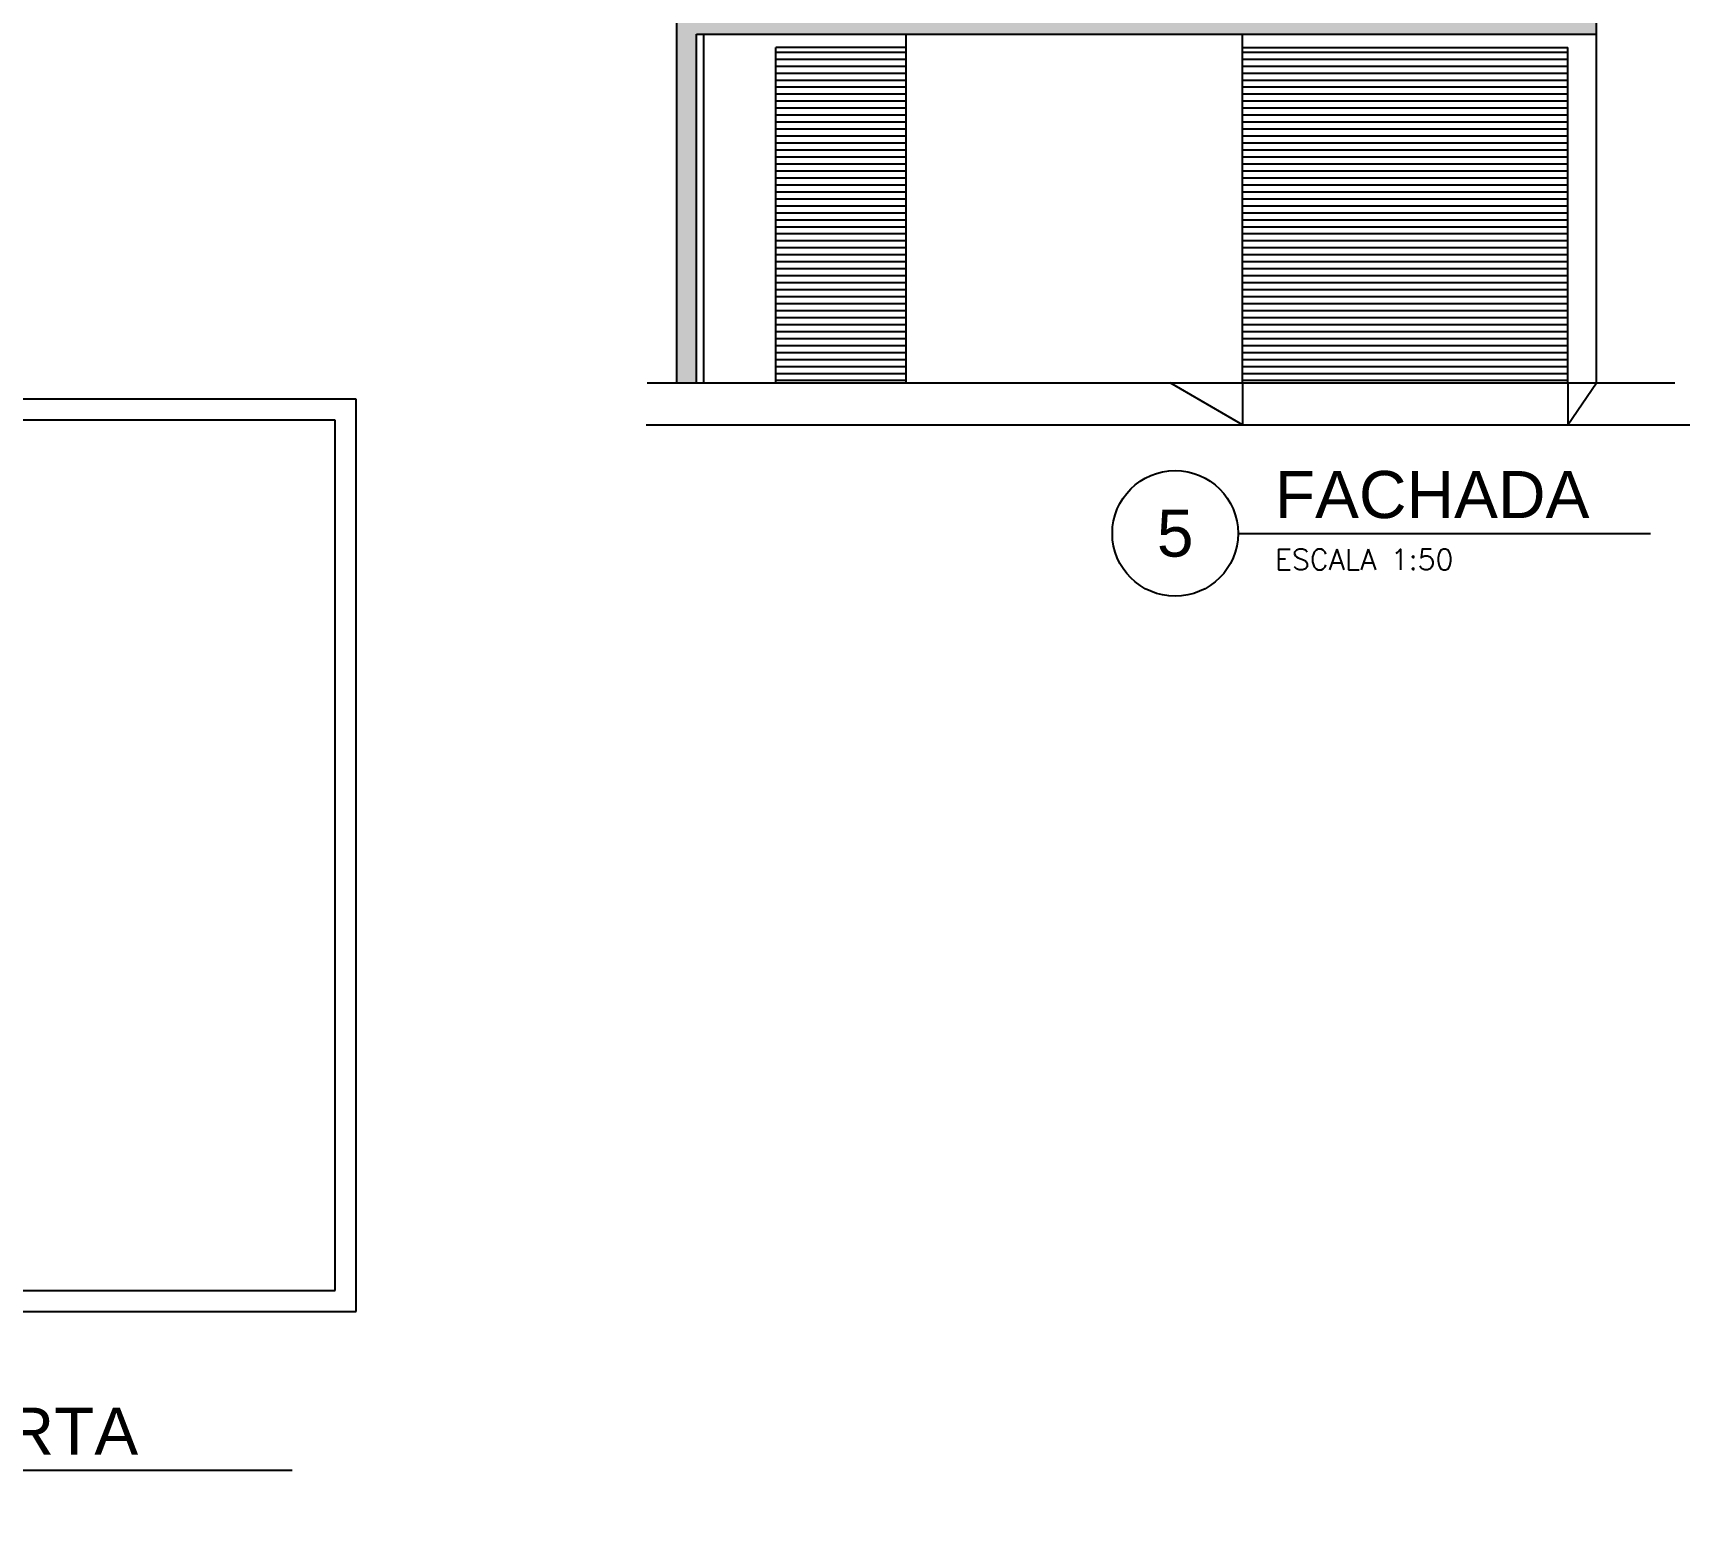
# Model space of a CAD drawing. Header units: millimetres. Extents: x -7.3 to 27.4, y 30.6 to 59.7.
# Drawn here: x 15.54 to 27.4, y 30.65 to 41.39 of the extents above; entities that cross this region are included whole.
import ezdxf
from ezdxf.enums import TextEntityAlignment as Align

# ---------------------------------------------------------------- set-up
doc = ezdxf.new("R2010")
doc.units = ezdxf.units.MM
for name, color, linetype in [('ARQ-ALVENARIA', 4, 'Continuous'), ('ARQ-ESQ-02', 2, 'Continuous'), ('ARQ-ESTRUTURA', 6, 'Continuous'), ('ARQ-HACHURA', 253, 'Continuous'), ('ARQ-SÍMBOLOS', 2, 'Continuous'), ('ARQ-TEXTO2', 2, 'Continuous'), ('ARQ-TEXTO4', 4, 'Continuous')]:
    doc.layers.add(name, color=color, linetype=linetype)
doc.styles.add('arial', font='arial.ttf')
doc.styles.add('ROMANS', font='romans.shx')
pattern_1 = [(0, (0, 0), (0, 0.05), [])]

# ---------------------------------------------------------------- blocks, each defined once
blk = doc.blocks.new('*U47')
at = {"layer": 'ARQ-SÍMBOLOS'}
blk.add_line((0.6, 0), (4.536, 0), dxfattribs=at)
blk.add_circle((0, 0), 0.6, dxfattribs=at)
at = {"layer": 'ARQ-TEXTO2', "style": 'ROMANS'}
blk.add_attdef('ESCALA1', text='', height=0.2, dxfattribs=at).set_placement((0.951, -0.149), align=Align.TOP_LEFT)
at = {"layer": 'ARQ-TEXTO4', "style": 'arial'}
blk.add_attdef('TITULODODESENHO', (0.951, 0.146), '', height=0.45, dxfattribs=at)
blk.add_attdef('0', text='', height=0.45, dxfattribs=at).set_placement((0, 0), align=Align.MIDDLE)
blk = doc.blocks.new('*U10')
at = {"layer": 'ARQ-SÍMBOLOS'}
blk.add_line((0.6, 0), (5.458, 0), dxfattribs=at)
blk.add_circle((0, 0), 0.6, dxfattribs=at)
at = {"layer": 'ARQ-TEXTO2', "style": 'ROMANS'}
blk.add_attdef('ESCALA1', text='', height=0.2, dxfattribs=at).set_placement((0.951, -0.149), align=Align.TOP_LEFT)
at = {"layer": 'ARQ-TEXTO4', "style": 'arial'}
blk.add_attdef('TITULODODESENHO', (0.951, 0.146), '', height=0.45, dxfattribs=at)
blk.add_attdef('0', text='', height=0.45, dxfattribs=at).set_placement((0, 0), align=Align.MIDDLE)

msp = doc.modelspace()

# ---------------------------------------------------------------- hatches: boundary and pattern name
at = {"layer": 'ARQ-HACHURA', "ltscale": 0.03}
msp.add_hatch(color=256, dxfattribs=at).paths.add_polyline_path([(26.73, 41.529), (20.146, 41.529), (20.146, 38.882), (20.286, 38.882), (20.286, 41.379), (26.73, 41.379), (26.73, 41.385)])
h = msp.add_hatch(dxfattribs=at)
h.set_pattern_fill('_USER', color=256, scale=0.05, style=0, pattern_type=0)
h.set_pattern_definition(pattern_1)
h.paths.add_polyline_path([(21.788, 41.282), (20.856, 41.282), (20.856, 38.882), (21.788, 38.882)])
h = msp.add_hatch(dxfattribs=at)
h.set_pattern_fill('_USER', color=256, scale=0.05, style=0, pattern_type=0)
h.set_pattern_definition(pattern_1)
h.paths.add_polyline_path([(24.195, 38.882), (26.526, 38.882), (26.526, 41.282), (24.195, 41.282)])

# ---------------------------------------------------------------- linework, layer by layer
at = {"ltscale": 0.03}
for p, q in [((17.851, 38.764), (14.97, 38.764)), ((17.851, 32.234), (17.851, 38.764)), ((17.701, 38.614), (14.97, 38.614)), ((17.701, 32.384), (17.701, 38.614)), ((9.47, 32.384), (17.701, 32.384)), ((9.47, 32.234), (17.851, 32.234))]:
    msp.add_line(p, q, dxfattribs=at)
at = {"layer": 'ARQ-ALVENARIA'}
for p, q in [((21.788, 38.882), (21.788, 41.379)), ((24.195, 38.882), (24.195, 41.379)), ((26.73, 38.882), (26.73, 41.385))]:
    msp.add_line(p, q, dxfattribs=at)
at = {"layer": 'ARQ-ESQ-02'}
for p, q in [((20.34, 38.882), (20.34, 41.379)), ((20.856, 38.882), (20.856, 41.282)), ((21.788, 41.282), (20.856, 41.282)), ((24.195, 41.282), (26.526, 41.282)), ((26.526, 38.882), (26.526, 41.282))]:
    msp.add_line(p, q, dxfattribs=at)
at = {"layer": 'ARQ-ESTRUTURA', "ltscale": 0.03}
for p, q in [((20.146, 38.882), (20.146, 41.529)), ((26.73, 41.385), (26.73, 41.529)), ((20.286, 38.882), (20.286, 41.379)), ((20.286, 41.379), (26.73, 41.379)), ((19.933, 38.882), (26.73, 38.882)), ((24.195, 38.582), (23.677, 38.882)), ((24.195, 38.882), (24.195, 38.582)), ((26.526, 38.882), (26.526, 38.582)), ((26.526, 38.582), (26.73, 38.882)), ((26.73, 38.882), (27.29, 38.882)), ((19.926, 38.582), (27.399, 38.582))]:
    msp.add_line(p, q, dxfattribs=at)

# ---------------------------------------------------------------- block references
at = {"layer": 'ARQ-SÍMBOLOS', "xscale": 0.75, "yscale": 0.75, "zscale": 0.75}
for name, p, values in [('*U47', (23.714, 37.804), {'ESCALA1': 'ESCALA 1:50', '0': '5', 'TITULODODESENHO': 'FACHADA'}), ('*U10', (13.298, 31.098), {'ESCALA1': 'ESCALA 1:75', '0': '6', 'TITULODODESENHO': 'COBERTA'})]:
    msp.add_blockref(name, p, dxfattribs=at).add_auto_attribs(values)

doc.saveas('drawing.dxf')
